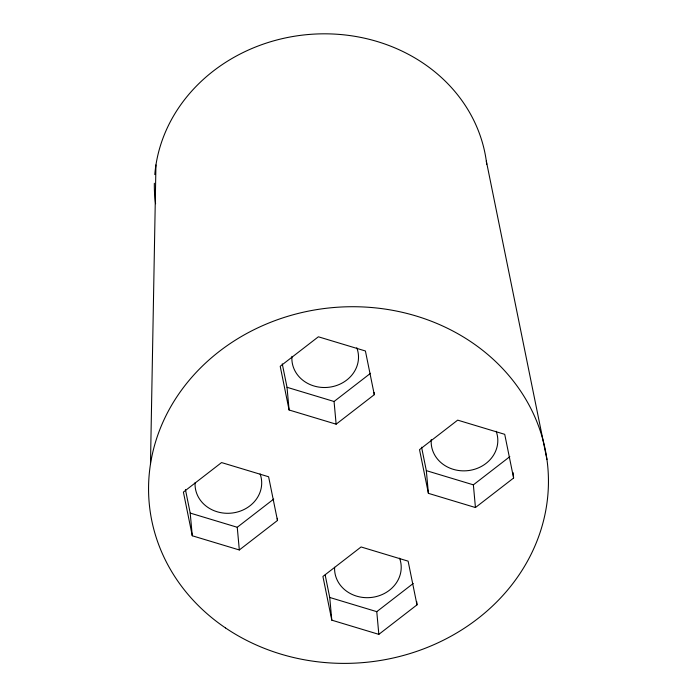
<?xml version="1.0" encoding="UTF-8"?>
<svg xmlns="http://www.w3.org/2000/svg" width="697" height="697" viewBox="0 0 697 697"><rect width="100%" height="100%" fill="white"/><g stroke="black" fill="none" stroke-linecap="round" stroke-linejoin="round"><path stroke-width="1.05" d="M150.482 464.054L155.945 164.928M282.259 363.851L287.025 387.297L334.063 401.489L370.534 373.296M374.298 394.676L365.411 350.983L318.372 336.79L280.211 366.291L289.089 409.993L336.137 424.185L374.298 394.676L374.097 392.516M185.446 489.634L190.211 513.079L237.25 527.272L273.721 499.078M277.484 520.467L268.598 476.765L221.559 462.573L183.398 492.082L192.276 535.775L239.324 549.968L277.484 520.467L277.284 518.307M421.572 447.195L426.329 470.641L473.376 484.842L509.838 456.64M513.602 478.029L504.724 434.327L457.676 420.134L419.516 449.643L428.402 493.345L475.441 507.538L513.602 478.029L513.105 472.627M325.185 575.086L329.733 597.468L376.772 611.661L413.234 583.467M416.998 604.857L408.12 561.155L361.081 546.962L322.92 576.463L331.798 620.164L378.837 634.357L416.998 604.857L416.701 601.607M486.332 161.138L546.945 459.506M473.376 484.842L475.441 507.538M426.329 470.641L428.402 493.345M376.772 611.661L378.837 634.357M334.063 401.489L336.137 424.185M329.733 597.468L331.798 620.164M287.025 387.297L289.089 409.993M237.25 527.272L239.324 549.968M190.211 513.079L192.276 535.775M155.588 203.724A166.766 148.452 -5.2 0 1 154.359 183.259M154.795 174.581A166.766 148.452 -5.2 0 1 318.695 33.909A166.766 148.452 -5.2 0 1 486.733 164.326M356.786 347.759A33.351 29.692 -5.2 0 1 329.402 387.192A33.351 29.692 -5.2 0 1 291.947 356.35M260.112 473.925A33.351 29.692 -5.2 0 1 232.676 512.966A33.351 29.692 -5.2 0 1 195.09 482.69M399.573 558.158A33.351 29.692 -5.2 0 1 372.372 597.329A33.351 29.692 -5.2 0 1 334.604 567.245M496.151 431.26A33.351 29.692 -5.2 0 1 468.523 470.562A33.351 29.692 -5.2 0 1 431.26 439.537M225.488 627.919A200.117 178.144 -5.2 0 0 546.518 506.057A200.117 178.144 -5.2 0 0 273.494 321.186A200.117 178.144 -5.2 0 0 225.488 627.919"/></g></svg>
